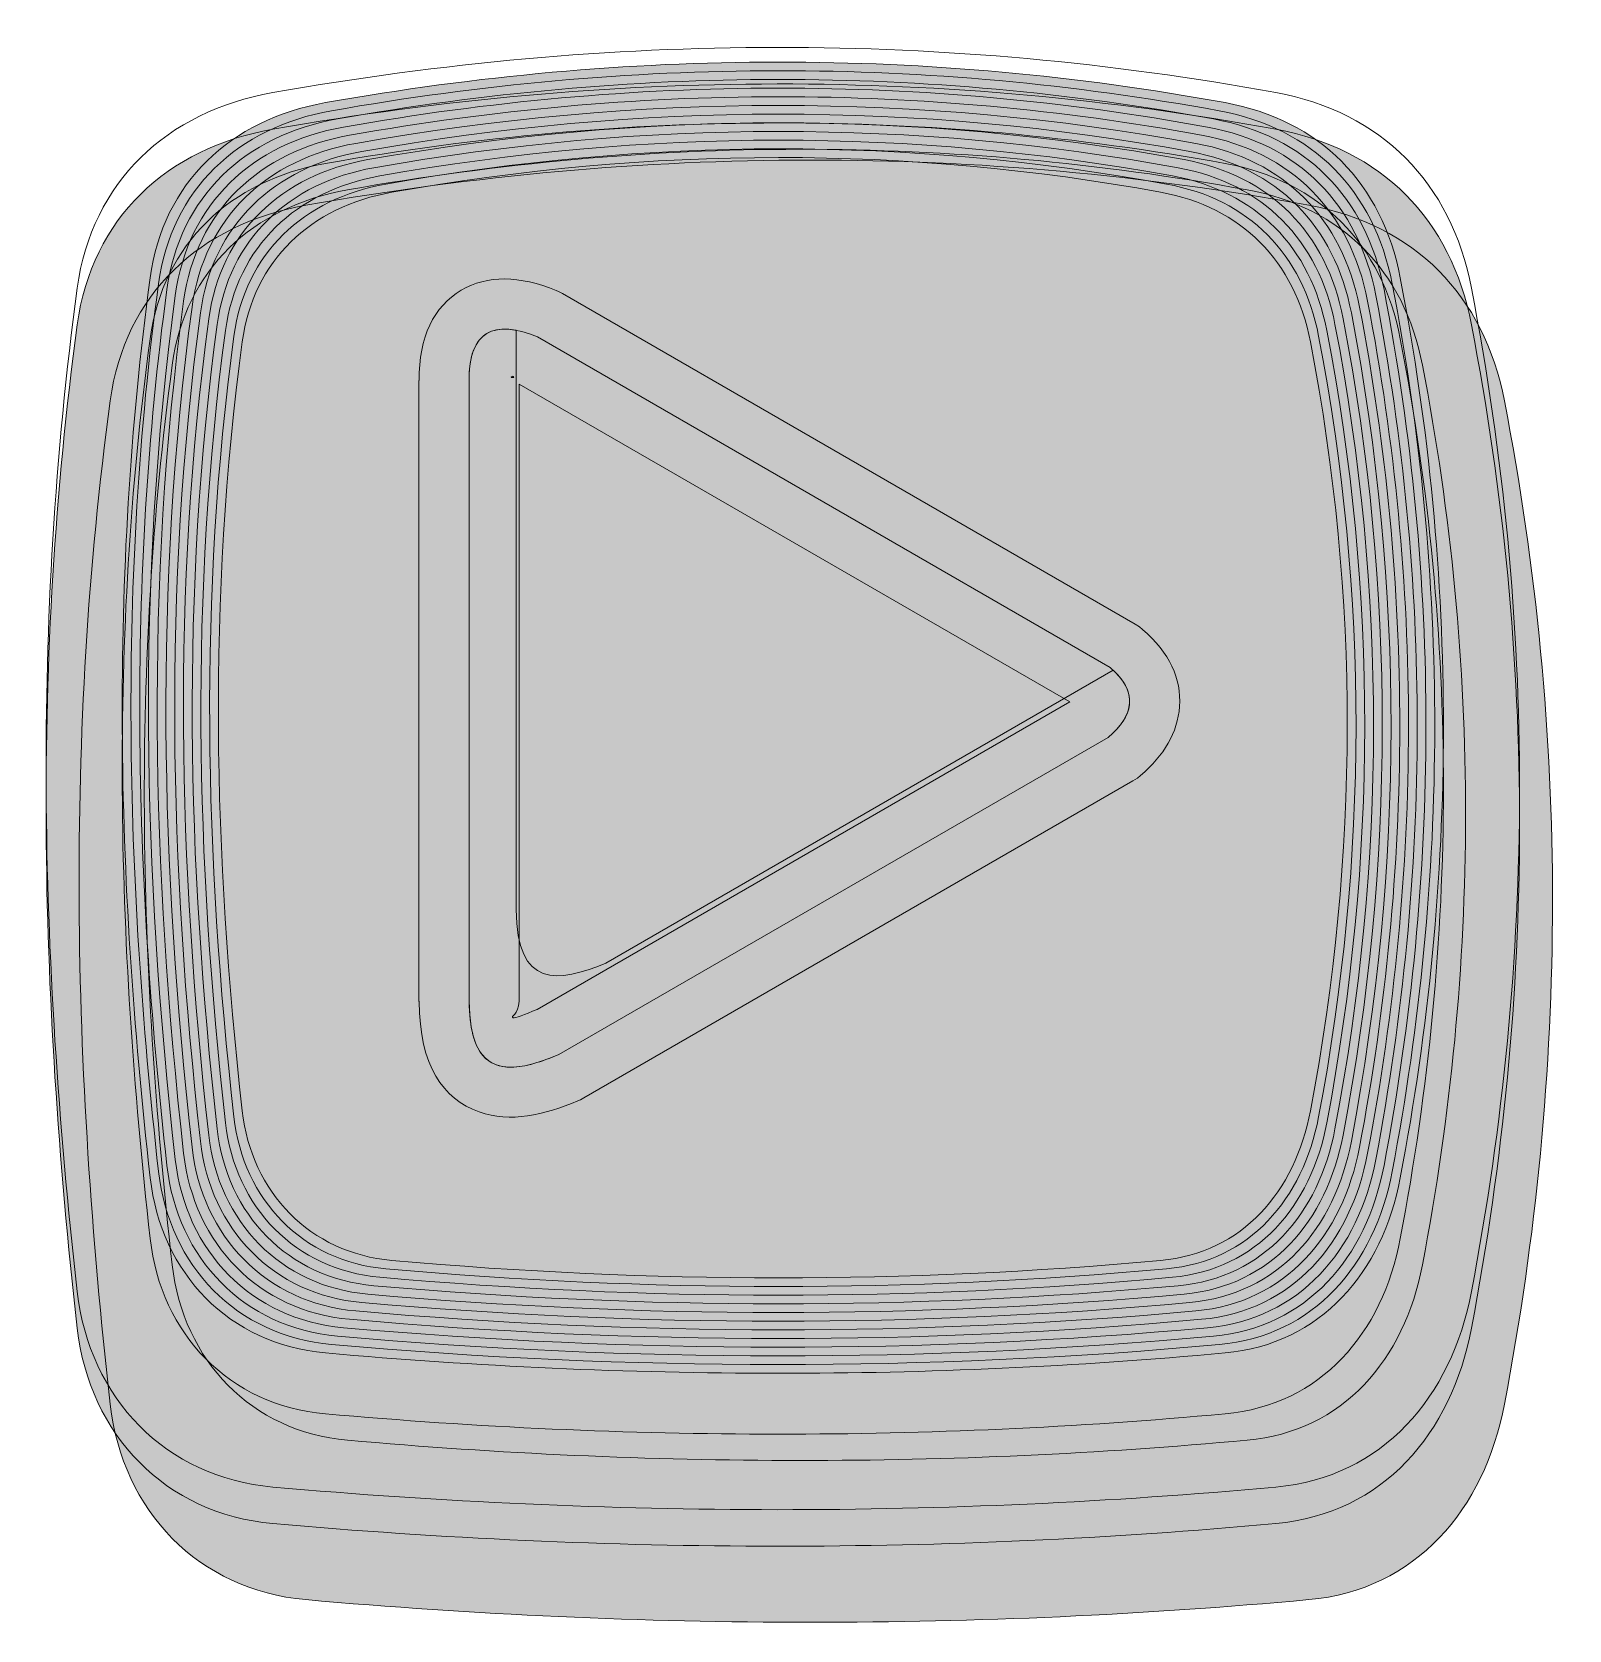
# Model space of a CAD drawing. Header units: inches. Extents: x 7.1 to 34.6, y -35.1 to -6.5.
import ezdxf

# ---------------------------------------------------------------- set-up
doc = ezdxf.new("R2010")
doc.units = ezdxf.units.IN
doc.header["$MEASUREMENT"] = 0
doc.layers.add('Layer 1', color=7, linetype='Continuous')

# ---------------------------------------------------------------- blocks, each defined once
blk = doc.blocks.new('block 2')
at = {"layer": 'Layer 1', "true_color": 0x8bfaff}
h = blk.add_hatch(color=131, dxfattribs=at)
edge = h.paths.add_edge_path()
edge.add_spline(control_points=[(12.437, -7.934), (17.796, -6.983), (23.098, -6.971), (28.337, -7.934), (30.013, -8.242), (31.112, -9.359), (31.435, -11.032), (32.459, -16.332), (32.444, -21.632), (31.435, -26.932), (31.117, -28.606), (30.034, -29.874), (28.337, -30.03), (23.097, -30.511), (17.796, -30.505), (12.437, -30.03), (10.74, -29.879), (9.53, -28.625), (9.339, -26.932), (8.742, -21.632), (8.621, -16.332), (9.339, -11.032), (9.567, -9.343), (10.759, -8.231), (12.437, -7.934)], knot_values=[0, 0, 0, 0, 1, 1, 1, 2, 2, 2, 3, 3, 3, 4, 4, 4, 5, 5, 5, 6, 6, 6, 7, 7, 7, 8, 8, 8, 8], degree=3, periodic=1)
at = {"layer": 'Layer 1', "true_color": 0x7df6ff}
h = blk.add_hatch(color=131, dxfattribs=at)
edge = h.paths.add_edge_path()
edge.add_spline(control_points=[(12.545, -8.08), (17.833, -7.143), (23.063, -7.13), (28.232, -8.08), (29.886, -8.383), (30.97, -9.485), (31.289, -11.136), (32.299, -16.365), (32.284, -21.594), (31.289, -26.823), (30.975, -28.475), (29.907, -29.726), (28.232, -29.879), (23.062, -30.355), (17.833, -30.349), (12.545, -29.879), (10.871, -29.731), (9.677, -28.493), (9.489, -26.823), (8.9, -21.594), (8.781, -16.365), (9.489, -11.136), (9.715, -9.47), (10.89, -8.373), (12.545, -8.08)], knot_values=[0, 0, 0, 0, 1, 1, 1, 2, 2, 2, 3, 3, 3, 4, 4, 4, 5, 5, 5, 6, 6, 6, 7, 7, 7, 8, 8, 8, 8], degree=3, periodic=1)
at = {"layer": 'Layer 1', "true_color": 0x6ff1ff}
h = blk.add_hatch(color=131, dxfattribs=at)
edge = h.paths.add_edge_path()
edge.add_spline(control_points=[(12.653, -8.226), (17.869, -7.301), (23.028, -7.289), (28.127, -8.226), (29.758, -8.525), (30.828, -9.612), (31.142, -11.24), (32.139, -16.398), (32.123, -21.556), (31.142, -26.714), (30.832, -28.343), (29.778, -29.577), (28.127, -29.729), (23.028, -30.197), (17.869, -30.191), (12.653, -29.729), (11.002, -29.583), (9.824, -28.362), (9.639, -26.714), (9.058, -21.556), (8.94, -16.398), (9.639, -11.24), (9.861, -9.597), (11.021, -8.515), (12.653, -8.226)], knot_values=[0, 0, 0, 0, 1, 1, 1, 2, 2, 2, 3, 3, 3, 4, 4, 4, 5, 5, 5, 6, 6, 6, 7, 7, 7, 8, 8, 8, 8], degree=3, periodic=1)
at = {"layer": 'Layer 1', "true_color": 0x61ecff}
h = blk.add_hatch(color=141, dxfattribs=at)
edge = h.paths.add_edge_path()
edge.add_spline(control_points=[(12.762, -8.371), (17.906, -7.459), (22.994, -7.447), (28.022, -8.371), (29.631, -8.667), (30.685, -9.739), (30.996, -11.345), (31.979, -16.432), (31.964, -21.518), (30.996, -26.605), (30.69, -28.211), (29.651, -29.429), (28.022, -29.578), (22.993, -30.041), (17.906, -30.034), (12.762, -29.578), (11.133, -29.434), (9.972, -28.23), (9.789, -26.605), (9.216, -21.518), (9.1, -16.432), (9.789, -11.345), (10.008, -9.724), (11.152, -8.656), (12.762, -8.371)], knot_values=[0, 0, 0, 0, 1, 1, 1, 2, 2, 2, 3, 3, 3, 4, 4, 4, 5, 5, 5, 6, 6, 6, 7, 7, 7, 8, 8, 8, 8], degree=3, periodic=1)
at = {"layer": 'Layer 1', "true_color": 0x53e8ff}
h = blk.add_hatch(color=141, dxfattribs=at)
edge = h.paths.add_edge_path()
edge.add_spline(control_points=[(12.871, -8.517), (17.942, -7.618), (22.959, -7.606), (27.917, -8.517), (29.503, -8.808), (30.543, -9.866), (30.85, -11.449), (31.818, -16.465), (31.804, -21.481), (30.85, -26.496), (30.548, -28.08), (29.523, -29.28), (27.917, -29.428), (22.959, -29.883), (17.942, -29.877), (12.871, -29.428), (11.264, -29.285), (10.119, -28.098), (9.939, -26.496), (9.374, -21.48), (9.259, -16.465), (9.939, -11.449), (10.155, -9.851), (11.283, -8.798), (12.871, -8.517)], knot_values=[0, 0, 0, 0, 1, 1, 1, 2, 2, 2, 3, 3, 3, 4, 4, 4, 5, 5, 5, 6, 6, 6, 7, 7, 7, 8, 8, 8, 8], degree=3, periodic=1)
at = {"layer": 'Layer 1', "true_color": 0x46e3ff}
h = blk.add_hatch(color=141, dxfattribs=at)
edge = h.paths.add_edge_path()
edge.add_spline(control_points=[(12.979, -8.663), (17.98, -7.776), (22.925, -7.765), (27.813, -8.663), (29.377, -8.95), (30.402, -9.992), (30.704, -11.553), (31.659, -16.498), (31.645, -21.442), (30.704, -26.387), (30.406, -27.949), (29.396, -29.132), (27.813, -29.277), (22.925, -29.726), (17.98, -29.721), (12.979, -29.277), (11.396, -29.137), (10.267, -27.966), (10.089, -26.387), (9.532, -21.442), (9.419, -16.498), (10.089, -11.553), (10.303, -9.978), (11.414, -8.94), (12.979, -8.663)], knot_values=[0, 0, 0, 0, 1, 1, 1, 2, 2, 2, 3, 3, 3, 4, 4, 4, 5, 5, 5, 6, 6, 6, 7, 7, 7, 8, 8, 8, 8], degree=3, periodic=1)
at = {"layer": 'Layer 1', "true_color": 0x38dfff}
h = blk.add_hatch(color=4, dxfattribs=at)
edge = h.paths.add_edge_path()
edge.add_spline(control_points=[(13.088, -8.809), (18.016, -7.935), (22.891, -7.923), (27.709, -8.809), (29.249, -9.091), (30.26, -10.119), (30.557, -11.657), (31.499, -16.531), (31.485, -21.404), (30.557, -26.278), (30.264, -27.817), (29.269, -28.983), (27.709, -29.127), (22.89, -29.569), (18.016, -29.564), (13.088, -29.127), (11.527, -28.988), (10.415, -27.835), (10.239, -26.278), (9.69, -21.404), (9.579, -16.531), (10.239, -11.657), (10.45, -10.105), (11.545, -9.082), (13.088, -8.809)], knot_values=[0, 0, 0, 0, 1, 1, 1, 2, 2, 2, 3, 3, 3, 4, 4, 4, 5, 5, 5, 6, 6, 6, 7, 7, 7, 8, 8, 8, 8], degree=3, periodic=1)
at = {"layer": 'Layer 1', "true_color": 0x2adaff}
h = blk.add_hatch(color=140, dxfattribs=at)
edge = h.paths.add_edge_path()
edge.add_spline(control_points=[(13.196, -8.954), (18.053, -8.093), (22.856, -8.082), (27.604, -8.954), (29.122, -9.233), (30.118, -10.246), (30.411, -11.761), (31.339, -16.564), (31.325, -21.367), (30.411, -26.169), (30.122, -27.686), (29.141, -28.835), (27.604, -28.976), (22.855, -29.412), (18.052, -29.406), (13.196, -28.976), (11.659, -28.839), (10.562, -27.703), (10.389, -26.169), (9.849, -21.366), (9.739, -16.564), (10.389, -11.761), (10.596, -10.231), (11.676, -9.224), (13.196, -8.954)], knot_values=[0, 0, 0, 0, 1, 1, 1, 2, 2, 2, 3, 3, 3, 4, 4, 4, 5, 5, 5, 6, 6, 6, 7, 7, 7, 8, 8, 8, 8], degree=3, periodic=1)
at = {"layer": 'Layer 1', "true_color": 0x1cd5ff}
h = blk.add_hatch(color=140, dxfattribs=at)
edge = h.paths.add_edge_path()
edge.add_spline(control_points=[(13.304, -9.1), (18.089, -8.252), (22.821, -8.241), (27.498, -9.1), (28.995, -9.375), (29.976, -10.372), (30.264, -11.866), (31.178, -16.597), (31.164, -21.329), (30.264, -26.06), (29.98, -27.554), (29.013, -28.686), (27.498, -28.825), (22.821, -29.255), (18.089, -29.25), (13.304, -28.825), (11.789, -28.691), (10.709, -27.571), (10.539, -26.06), (10.006, -21.328), (9.898, -16.597), (10.539, -11.866), (10.743, -10.358), (11.807, -9.366), (13.304, -9.1)], knot_values=[0, 0, 0, 0, 1, 1, 1, 2, 2, 2, 3, 3, 3, 4, 4, 4, 5, 5, 5, 6, 6, 6, 7, 7, 7, 8, 8, 8, 8], degree=3, periodic=1)
at = {"layer": 'Layer 1', "true_color": 0x0ed1ff}
h = blk.add_hatch(color=140, dxfattribs=at)
edge = h.paths.add_edge_path()
edge.add_spline(control_points=[(13.413, -9.246), (18.126, -8.411), (22.787, -8.399), (27.394, -9.246), (28.867, -9.516), (29.834, -10.499), (30.118, -11.97), (31.018, -16.63), (31.004, -21.291), (30.118, -25.951), (29.837, -27.422), (28.886, -28.538), (27.394, -28.674), (22.786, -29.098), (18.126, -29.093), (13.413, -28.674), (11.92, -28.543), (10.857, -27.44), (10.689, -25.951), (10.164, -21.291), (10.058, -16.63), (10.689, -11.97), (10.89, -10.485), (11.938, -9.507), (13.413, -9.246)], knot_values=[0, 0, 0, 0, 1, 1, 1, 2, 2, 2, 3, 3, 3, 4, 4, 4, 5, 5, 5, 6, 6, 6, 7, 7, 7, 8, 8, 8, 8], degree=3, periodic=1)
at = {"layer": 'Layer 1', "lineweight": 0}
for points in [[(12.437, -7.934), (17.796, -6.983), (23.098, -6.971), (28.337, -7.934), (30.013, -8.242), (31.112, -9.359), (31.435, -11.032), (32.459, -16.332), (32.444, -21.632), (31.435, -26.932), (31.117, -28.606), (30.034, -29.874), (28.337, -30.03), (23.097, -30.511), (17.796, -30.505), (12.437, -30.03), (10.74, -29.879), (9.53, -28.625), (9.339, -26.932), (8.742, -21.632), (8.621, -16.332), (9.339, -11.032), (9.567, -9.343), (10.759, -8.231), (12.437, -7.934)], [(12.545, -8.08), (17.833, -7.143), (23.063, -7.13), (28.232, -8.08), (29.886, -8.383), (30.97, -9.485), (31.289, -11.136), (32.299, -16.365), (32.284, -21.594), (31.289, -26.823), (30.975, -28.475), (29.907, -29.726), (28.232, -29.879), (23.062, -30.355), (17.833, -30.349), (12.545, -29.879), (10.871, -29.731), (9.677, -28.493), (9.489, -26.823), (8.9, -21.594), (8.781, -16.365), (9.489, -11.136), (9.715, -9.47), (10.89, -8.373), (12.545, -8.08)], [(12.653, -8.226), (17.869, -7.301), (23.028, -7.289), (28.127, -8.226), (29.758, -8.525), (30.828, -9.612), (31.142, -11.24), (32.139, -16.398), (32.123, -21.556), (31.142, -26.714), (30.832, -28.343), (29.778, -29.577), (28.127, -29.729), (23.028, -30.197), (17.869, -30.191), (12.653, -29.729), (11.002, -29.583), (9.824, -28.362), (9.639, -26.714), (9.058, -21.556), (8.94, -16.398), (9.639, -11.24), (9.861, -9.597), (11.021, -8.515), (12.653, -8.226)], [(12.762, -8.371), (17.906, -7.459), (22.994, -7.447), (28.022, -8.371), (29.631, -8.667), (30.685, -9.739), (30.996, -11.345), (31.979, -16.432), (31.964, -21.518), (30.996, -26.605), (30.69, -28.211), (29.651, -29.429), (28.022, -29.578), (22.993, -30.041), (17.906, -30.034), (12.762, -29.578), (11.133, -29.434), (9.972, -28.23), (9.789, -26.605), (9.216, -21.518), (9.1, -16.432), (9.789, -11.345), (10.008, -9.724), (11.152, -8.656), (12.762, -8.371)], [(12.871, -8.517), (17.942, -7.618), (22.959, -7.606), (27.917, -8.517), (29.503, -8.808), (30.543, -9.866), (30.85, -11.449), (31.818, -16.465), (31.804, -21.481), (30.85, -26.496), (30.548, -28.08), (29.523, -29.28), (27.917, -29.428), (22.959, -29.883), (17.942, -29.877), (12.871, -29.428), (11.264, -29.285), (10.119, -28.098), (9.939, -26.496), (9.374, -21.48), (9.259, -16.465), (9.939, -11.449), (10.155, -9.851), (11.283, -8.798), (12.871, -8.517)], [(12.979, -8.663), (17.98, -7.776), (22.925, -7.765), (27.813, -8.663), (29.377, -8.95), (30.402, -9.992), (30.704, -11.553), (31.659, -16.498), (31.645, -21.442), (30.704, -26.387), (30.406, -27.949), (29.396, -29.132), (27.813, -29.277), (22.925, -29.726), (17.98, -29.721), (12.979, -29.277), (11.396, -29.137), (10.267, -27.966), (10.089, -26.387), (9.532, -21.442), (9.419, -16.498), (10.089, -11.553), (10.303, -9.978), (11.414, -8.94), (12.979, -8.663)], [(13.088, -8.809), (18.016, -7.935), (22.891, -7.923), (27.709, -8.809), (29.249, -9.091), (30.26, -10.119), (30.557, -11.657), (31.499, -16.531), (31.485, -21.404), (30.557, -26.278), (30.264, -27.817), (29.269, -28.983), (27.709, -29.127), (22.89, -29.569), (18.016, -29.564), (13.088, -29.127), (11.527, -28.988), (10.415, -27.835), (10.239, -26.278), (9.69, -21.404), (9.579, -16.531), (10.239, -11.657), (10.45, -10.105), (11.545, -9.082), (13.088, -8.809)], [(13.196, -8.954), (18.053, -8.093), (22.856, -8.082), (27.604, -8.954), (29.122, -9.233), (30.118, -10.246), (30.411, -11.761), (31.339, -16.564), (31.325, -21.367), (30.411, -26.169), (30.122, -27.686), (29.141, -28.835), (27.604, -28.976), (22.855, -29.412), (18.052, -29.406), (13.196, -28.976), (11.659, -28.839), (10.562, -27.703), (10.389, -26.169), (9.849, -21.366), (9.739, -16.564), (10.389, -11.761), (10.596, -10.231), (11.676, -9.224), (13.196, -8.954)], [(13.304, -9.1), (18.089, -8.252), (22.821, -8.241), (27.498, -9.1), (28.995, -9.375), (29.976, -10.372), (30.264, -11.866), (31.178, -16.597), (31.164, -21.329), (30.264, -26.06), (29.98, -27.554), (29.013, -28.686), (27.498, -28.825), (22.821, -29.255), (18.089, -29.25), (13.304, -28.825), (11.789, -28.691), (10.709, -27.571), (10.539, -26.06), (10.006, -21.328), (9.898, -16.597), (10.539, -11.866), (10.743, -10.358), (11.807, -9.366), (13.304, -9.1)], [(13.413, -9.246), (18.126, -8.411), (22.787, -8.399), (27.394, -9.246), (28.867, -9.516), (29.834, -10.499), (30.118, -11.97), (31.018, -16.63), (31.004, -21.291), (30.118, -25.951), (29.837, -27.422), (28.886, -28.538), (27.394, -28.674), (22.786, -29.098), (18.126, -29.093), (13.413, -28.674), (11.92, -28.543), (10.857, -27.44), (10.689, -25.951), (10.164, -21.291), (10.058, -16.63), (10.689, -11.97), (10.89, -10.485), (11.938, -9.507), (13.413, -9.246)]]:
    blk.add_open_spline(points, degree=3, knots=[0, 0, 0, 0, 1, 1, 1, 2, 2, 2, 3, 3, 3, 4, 4, 4, 5, 5, 5, 6, 6, 6, 7, 7, 7, 8, 8, 8, 8], dxfattribs=at)
blk = doc.blocks.new('block 3')
at = {"layer": 'Layer 1', "true_color": 0x00b0dc}
h = blk.add_hatch(color=142, dxfattribs=at)
edge = h.paths.add_edge_path()
edge.add_spline(control_points=[(16.848, -25.667), (16.24, -25.916), (15.641, -26.067), (15.083, -25.864), (14.432, -25.627), (14.016, -25.048), (14.006, -23.885), (14.006, -23.885), (14.002, -23.878), (14.002, -23.878), (14.002, -23.878), (14.002, -12.766), (14.002, -12.766), (14.002, -12.766), (14.006, -12.766), (14.006, -12.766), (14.004, -11.974), (14.267, -11.444), (14.762, -11.149), (15.23, -10.872), (15.803, -10.884), (16.463, -11.152), (16.463, -11.152), (16.503, -11.168), (16.503, -11.168), (16.503, -11.168), (16.572, -11.208), (16.572, -11.208), (16.572, -11.208), (26.829, -17.129), (26.829, -17.129), (26.829, -17.129), (26.91, -17.176), (26.91, -17.176), (26.91, -17.176), (26.966, -17.224), (26.966, -17.224), (27.453, -17.643), (27.659, -18.104), (27.626, -18.6), (27.626, -18.6), (27.626, -18.604), (27.626, -18.604), (27.595, -19.07), (27.348, -19.48), (26.929, -19.839), (26.929, -19.839), (26.872, -19.888), (26.872, -19.888), (26.872, -19.888), (26.792, -19.934), (26.792, -19.934), (26.792, -19.934), (16.954, -25.614), (16.954, -25.614), (16.954, -25.614), (16.897, -25.647), (16.897, -25.647), (16.897, -25.647), (16.848, -25.667), (16.848, -25.667), (16.848, -25.667), (16.848, -25.667), (16.848, -25.667)], knot_values=[0, 0, 0, 0, 1, 1, 1, 2, 2, 2, 3, 3, 3, 4, 4, 4, 5, 5, 5, 6, 6, 6, 7, 7, 7, 8, 8, 8, 9, 9, 9, 10, 10, 10, 11, 11, 11, 12, 12, 12, 13, 13, 13, 14, 14, 14, 15, 15, 15, 16, 16, 16, 17, 17, 17, 18, 18, 18, 19, 19, 19, 20, 20, 20, 21, 21, 21, 21], degree=3, periodic=1)
edge = h.paths.add_edge_path()
edge.add_spline(control_points=[(15.693, -24.179), (15.718, -24.188), (15.895, -24.121), (16.119, -24.029), (16.119, -24.029), (25.661, -18.521), (25.661, -18.521), (25.661, -18.521), (15.8, -12.828), (15.8, -12.828), (15.8, -12.828), (15.8, -23.878), (15.8, -23.878), (15.8, -23.878), (15.796, -23.878), (15.796, -23.878), (15.794, -24.125), (15.628, -24.156), (15.693, -24.179), (15.693, -24.179), (15.693, -24.179), (15.693, -24.179)], knot_values=[0, 0, 0, 0, 1, 1, 1, 2, 2, 2, 3, 3, 3, 4, 4, 4, 5, 5, 5, 6, 6, 6, 7, 7, 7, 7], degree=3, periodic=1)
edge = h.paths.add_edge_path()
edge.add_spline(control_points=[(15.675, -12.694), (15.637, -12.717), (15.664, -12.711), (15.702, -12.711), (15.698, -12.692), (15.696, -12.682), (15.675, -12.694)], knot_values=[0, 0, 0, 0, 1, 1, 1, 2, 2, 2, 2], degree=3, periodic=1)
at = {"layer": 'Layer 1', "true_color": 0xffffff}
h = blk.add_hatch(color=7, dxfattribs=at)
edge = h.paths.add_edge_path()
edge.add_spline(control_points=[(17.351, -23.2), (16.494, -23.552), (15.757, -23.657), (15.744, -22.24), (15.744, -22.24), (15.744, -11.865), (15.744, -11.865), (15.621, -11.842), (15.51, -11.838), (15.412, -11.854), (15.257, -11.879), (15.136, -11.955), (15.05, -12.086), (14.951, -12.238), (14.9, -12.462), (14.901, -12.766), (14.901, -12.766), (14.901, -23.878), (14.901, -23.878), (14.906, -24.366), (14.996, -24.673), (15.147, -24.852), (15.277, -25.005), (15.451, -25.065), (15.654, -25.063), (15.904, -25.061), (16.198, -24.965), (16.508, -24.838), (16.508, -24.838), (26.346, -19.158), (26.346, -19.158), (26.799, -18.771), (26.884, -18.371), (26.438, -17.954), (26.438, -17.954), (17.351, -23.2), (17.351, -23.2)], knot_values=[0, 0, 0, 0, 1, 1, 1, 2, 2, 2, 3, 3, 3, 4, 4, 4, 5, 5, 5, 6, 6, 6, 7, 7, 7, 8, 8, 8, 9, 9, 9, 10, 10, 10, 11, 11, 11, 12, 12, 12, 12], degree=3, periodic=1)
at = {"layer": 'Layer 1', "lineweight": 0}
for points, knots in [([(16.848, -25.667), (16.24, -25.916), (15.641, -26.067), (15.083, -25.864), (14.432, -25.627), (14.016, -25.048), (14.006, -23.885), (14.006, -23.885), (14.002, -23.878), (14.002, -23.878), (14.002, -23.878), (14.002, -12.766), (14.002, -12.766), (14.002, -12.766), (14.006, -12.766), (14.006, -12.766), (14.004, -11.974), (14.267, -11.444), (14.762, -11.149), (15.23, -10.872), (15.803, -10.884), (16.463, -11.152), (16.463, -11.152), (16.503, -11.168), (16.503, -11.168), (16.503, -11.168), (16.572, -11.208), (16.572, -11.208), (16.572, -11.208), (26.829, -17.129), (26.829, -17.129), (26.829, -17.129), (26.91, -17.176), (26.91, -17.176), (26.91, -17.176), (26.966, -17.224), (26.966, -17.224), (27.453, -17.643), (27.659, -18.104), (27.626, -18.6), (27.626, -18.6), (27.626, -18.604), (27.626, -18.604), (27.595, -19.07), (27.348, -19.48), (26.929, -19.839), (26.929, -19.839), (26.872, -19.888), (26.872, -19.888), (26.872, -19.888), (26.792, -19.934), (26.792, -19.934), (26.792, -19.934), (16.954, -25.614), (16.954, -25.614), (16.954, -25.614), (16.897, -25.647), (16.897, -25.647), (16.897, -25.647), (16.848, -25.667), (16.848, -25.667), (16.848, -25.667), (16.848, -25.667), (16.848, -25.667)], [0, 0, 0, 0, 1, 1, 1, 2, 2, 2, 3, 3, 3, 4, 4, 4, 5, 5, 5, 6, 6, 6, 7, 7, 7, 8, 8, 8, 9, 9, 9, 10, 10, 10, 11, 11, 11, 12, 12, 12, 13, 13, 13, 14, 14, 14, 15, 15, 15, 16, 16, 16, 17, 17, 17, 18, 18, 18, 19, 19, 19, 20, 20, 20, 21, 21, 21, 21]), ([(16.508, -24.838), (15.651, -25.19), (14.914, -25.295), (14.901, -23.878), (14.901, -23.878), (14.901, -12.766), (14.901, -12.766), (14.898, -11.876), (15.342, -11.667), (16.127, -11.983), (16.127, -11.983), (26.383, -17.905), (26.383, -17.905), (26.89, -18.34), (26.816, -18.755), (26.346, -19.158), (26.346, -19.158), (16.508, -24.838), (16.508, -24.838)], [0, 0, 0, 0, 1, 1, 1, 2, 2, 2, 3, 3, 3, 4, 4, 4, 5, 5, 5, 6, 6, 6, 6]), ([(17.351, -23.2), (16.494, -23.552), (15.757, -23.657), (15.744, -22.24), (15.744, -22.24), (15.744, -11.865), (15.744, -11.865), (15.621, -11.842), (15.51, -11.838), (15.412, -11.854), (15.257, -11.879), (15.136, -11.955), (15.05, -12.086), (14.951, -12.238), (14.9, -12.462), (14.901, -12.766), (14.901, -12.766), (14.901, -23.878), (14.901, -23.878), (14.906, -24.366), (14.996, -24.673), (15.147, -24.852), (15.277, -25.005), (15.451, -25.065), (15.654, -25.063), (15.904, -25.061), (16.198, -24.965), (16.508, -24.838), (16.508, -24.838), (26.346, -19.158), (26.346, -19.158), (26.799, -18.771), (26.884, -18.371), (26.438, -17.954), (26.438, -17.954), (17.351, -23.2), (17.351, -23.2)], [0, 0, 0, 0, 1, 1, 1, 2, 2, 2, 3, 3, 3, 4, 4, 4, 5, 5, 5, 6, 6, 6, 7, 7, 7, 8, 8, 8, 9, 9, 9, 10, 10, 10, 11, 11, 11, 12, 12, 12, 12]), ([(15.693, -24.179), (15.718, -24.188), (15.895, -24.121), (16.119, -24.029), (16.119, -24.029), (25.661, -18.521), (25.661, -18.521), (25.661, -18.521), (15.8, -12.828), (15.8, -12.828), (15.8, -12.828), (15.8, -23.878), (15.8, -23.878), (15.8, -23.878), (15.796, -23.878), (15.796, -23.878), (15.794, -24.125), (15.628, -24.156), (15.693, -24.179), (15.693, -24.179), (15.693, -24.179), (15.693, -24.179)], [0, 0, 0, 0, 1, 1, 1, 2, 2, 2, 3, 3, 3, 4, 4, 4, 5, 5, 5, 6, 6, 6, 7, 7, 7, 7]), ([(15.675, -12.694), (15.637, -12.717), (15.664, -12.711), (15.702, -12.711), (15.698, -12.692), (15.696, -12.682), (15.675, -12.694)], [0, 0, 0, 0, 1, 1, 1, 2, 2, 2, 2])]:
    blk.add_open_spline(points, degree=3, knots=knots, dxfattribs=at)

msp = doc.modelspace()

# ---------------------------------------------------------------- hatches: boundary and pattern name
at = {"layer": 'Layer 1', "true_color": 0x99ffff}
h = msp.add_hatch(color=131, dxfattribs=at)
edge = h.paths.add_edge_path()
edge.add_spline(control_points=[(12.328, -7.788), (17.759, -6.825), (23.131, -6.813), (28.441, -7.788), (30.14, -8.1), (31.253, -9.232), (31.581, -10.928), (32.619, -16.299), (32.603, -21.67), (31.581, -27.042), (31.258, -28.738), (30.161, -30.023), (28.441, -30.181), (23.131, -30.669), (17.759, -30.663), (12.328, -30.181), (10.608, -30.028), (9.382, -28.757), (9.189, -27.042), (8.583, -21.67), (8.461, -16.299), (9.189, -10.928), (9.42, -9.217), (10.627, -8.09), (12.328, -7.788)], knot_values=[0, 0, 0, 0, 1, 1, 1, 2, 2, 2, 3, 3, 3, 4, 4, 4, 5, 5, 5, 6, 6, 6, 7, 7, 7, 8, 8, 8, 8], degree=3, periodic=1)
at = {"layer": 'Layer 1', "true_color": 0xe6e6e6}
h = msp.add_hatch(color=254, dxfattribs=at)
edge = h.paths.add_edge_path()
edge.add_spline(control_points=[(11.384, -8.264), (17.441, -7.19), (23.432, -7.176), (29.354, -8.264), (31.248, -8.612), (32.49, -9.875), (32.855, -11.765), (34.013, -17.755), (33.995, -23.745), (32.855, -29.735), (32.495, -31.627), (31.271, -33.06), (29.354, -33.236), (23.432, -33.78), (17.441, -33.773), (11.384, -33.236), (9.466, -33.066), (8.099, -31.648), (7.883, -29.735), (7.208, -23.745), (7.072, -17.755), (7.883, -11.765), (8.142, -9.857), (9.488, -8.6), (11.384, -8.264)], knot_values=[0, 0, 0, 0, 1, 1, 1, 2, 2, 2, 3, 3, 3, 4, 4, 4, 5, 5, 5, 6, 6, 6, 7, 7, 7, 8, 8, 8, 8], degree=3, periodic=1)
at = {"layer": 'Layer 1', "true_color": 0x00b0dc}
h = msp.add_hatch(color=142, dxfattribs=at)
edge = h.paths.add_edge_path()
edge.add_spline(control_points=[(12.328, -8.878), (17.759, -7.916), (23.131, -7.903), (28.441, -8.878), (30.14, -9.19), (31.253, -10.322), (31.581, -12.018), (32.619, -17.389), (32.603, -22.76), (31.581, -28.131), (31.258, -29.828), (30.161, -31.113), (28.441, -31.271), (23.131, -31.759), (17.759, -31.753), (12.328, -31.271), (10.608, -31.119), (9.382, -29.847), (9.189, -28.131), (8.583, -22.76), (8.461, -17.389), (9.189, -12.018), (9.42, -10.307), (10.627, -9.18), (12.328, -8.878)], knot_values=[0, 0, 0, 0, 1, 1, 1, 2, 2, 2, 3, 3, 3, 4, 4, 4, 5, 5, 5, 6, 6, 6, 7, 7, 7, 8, 8, 8, 8], degree=3, periodic=1)
at = {"layer": 'Layer 1', "true_color": 0xffffff}
h = msp.add_hatch(color=7, dxfattribs=at)
edge = h.paths.add_edge_path()
edge.add_spline(control_points=[(11.975, -9.627), (18.032, -8.553), (24.022, -8.539), (29.944, -9.627), (31.838, -9.975), (33.08, -11.237), (33.446, -13.128), (34.603, -19.118), (34.585, -25.108), (33.446, -31.098), (33.086, -32.989), (31.862, -34.423), (29.944, -34.599), (24.022, -35.143), (18.032, -35.136), (11.975, -34.599), (10.057, -34.429), (8.689, -33.011), (8.474, -31.098), (7.799, -25.108), (7.662, -19.118), (8.474, -13.128), (8.732, -11.22), (10.079, -9.963), (11.975, -9.627)], knot_values=[0, 0, 0, 0, 1, 1, 1, 2, 2, 2, 3, 3, 3, 4, 4, 4, 5, 5, 5, 6, 6, 6, 7, 7, 7, 8, 8, 8, 8], degree=3, periodic=1)
at = {"layer": 'Layer 1', "true_color": 0xe6e6e6}
h = msp.add_hatch(color=254, dxfattribs=at)
edge = h.paths.add_edge_path()
edge.add_spline(control_points=[(12.724, -9.35), (18.156, -8.387), (23.528, -8.375), (28.838, -9.35), (30.536, -9.662), (31.649, -10.794), (31.978, -12.489), (33.015, -17.86), (32.999, -23.232), (31.978, -28.603), (31.654, -30.299), (30.557, -31.585), (28.838, -31.743), (23.527, -32.231), (18.155, -32.224), (12.724, -31.743), (11.004, -31.59), (9.778, -30.319), (9.584, -28.603), (8.98, -23.232), (8.857, -17.86), (9.584, -12.489), (9.816, -10.778), (11.024, -9.651), (12.724, -9.35)], knot_values=[0, 0, 0, 0, 1, 1, 1, 2, 2, 2, 3, 3, 3, 4, 4, 4, 5, 5, 5, 6, 6, 6, 7, 7, 7, 8, 8, 8, 8], degree=3, periodic=1)
at = {"layer": 'Layer 1', "true_color": 0x00ccff}
h = msp.add_hatch(color=140, dxfattribs=at)
edge = h.paths.add_edge_path()
edge.add_spline(control_points=[(13.52, -9.392), (18.162, -8.569), (22.752, -8.559), (27.288, -9.392), (28.739, -9.658), (29.691, -10.626), (29.971, -12.074), (30.857, -16.664), (30.844, -21.253), (29.971, -25.842), (29.695, -27.291), (28.757, -28.39), (27.288, -28.524), (22.751, -28.941), (18.161, -28.936), (13.52, -28.524), (12.051, -28.394), (11.003, -27.308), (10.838, -25.842), (10.321, -21.252), (10.217, -16.664), (10.838, -12.074), (11.037, -10.612), (12.068, -9.649), (13.52, -9.392)], knot_values=[0, 0, 0, 0, 1, 1, 1, 2, 2, 2, 3, 3, 3, 4, 4, 4, 5, 5, 5, 6, 6, 6, 7, 7, 7, 8, 8, 8, 8], degree=3, periodic=1)

# ---------------------------------------------------------------- linework, layer by layer
at = {"layer": 'Layer 1', "lineweight": 0}
for points in [[(11.384, -7.609), (17.441, -6.536), (23.432, -6.522), (29.354, -7.609), (31.248, -7.958), (32.49, -9.22), (32.855, -11.111), (34.013, -17.101), (33.995, -23.091), (32.855, -29.081), (32.495, -30.972), (31.271, -32.405), (29.354, -32.582), (23.432, -33.126), (17.441, -33.119), (11.384, -32.582), (9.466, -32.412), (8.099, -30.994), (7.883, -29.081), (7.208, -23.091), (7.072, -17.101), (7.883, -11.111), (8.142, -9.203), (9.488, -7.946), (11.384, -7.609)], [(12.328, -7.788), (17.759, -6.825), (23.131, -6.813), (28.441, -7.788), (30.14, -8.1), (31.253, -9.232), (31.581, -10.928), (32.619, -16.299), (32.603, -21.67), (31.581, -27.042), (31.258, -28.738), (30.161, -30.023), (28.441, -30.181), (23.131, -30.669), (17.759, -30.663), (12.328, -30.181), (10.608, -30.028), (9.382, -28.757), (9.189, -27.042), (8.583, -21.67), (8.461, -16.299), (9.189, -10.928), (9.42, -9.217), (10.627, -8.09), (12.328, -7.788)], [(11.384, -8.264), (17.441, -7.19), (23.432, -7.176), (29.354, -8.264), (31.248, -8.612), (32.49, -9.875), (32.855, -11.765), (34.013, -17.755), (33.995, -23.745), (32.855, -29.735), (32.495, -31.627), (31.271, -33.06), (29.354, -33.236), (23.432, -33.78), (17.441, -33.773), (11.384, -33.236), (9.466, -33.066), (8.099, -31.648), (7.883, -29.735), (7.208, -23.745), (7.072, -17.755), (7.883, -11.765), (8.142, -9.857), (9.488, -8.6), (11.384, -8.264)], [(12.328, -8.878), (17.759, -7.916), (23.131, -7.903), (28.441, -8.878), (30.14, -9.19), (31.253, -10.322), (31.581, -12.018), (32.619, -17.389), (32.603, -22.76), (31.581, -28.131), (31.258, -29.828), (30.161, -31.113), (28.441, -31.271), (23.131, -31.759), (17.759, -31.753), (12.328, -31.271), (10.608, -31.119), (9.382, -29.847), (9.189, -28.131), (8.583, -22.76), (8.461, -17.389), (9.189, -12.018), (9.42, -10.307), (10.627, -9.18), (12.328, -8.878)], [(11.975, -9.627), (18.032, -8.553), (24.022, -8.539), (29.944, -9.627), (31.838, -9.975), (33.08, -11.237), (33.446, -13.128), (34.603, -19.118), (34.585, -25.108), (33.446, -31.098), (33.086, -32.989), (31.862, -34.423), (29.944, -34.599), (24.022, -35.143), (18.032, -35.136), (11.975, -34.599), (10.057, -34.429), (8.689, -33.011), (8.474, -31.098), (7.799, -25.108), (7.662, -19.118), (8.474, -13.128), (8.732, -11.22), (10.079, -9.963), (11.975, -9.627)], [(12.724, -9.35), (18.156, -8.387), (23.528, -8.375), (28.838, -9.35), (30.536, -9.662), (31.649, -10.794), (31.978, -12.489), (33.015, -17.86), (32.999, -23.232), (31.978, -28.603), (31.654, -30.299), (30.557, -31.585), (28.838, -31.743), (23.527, -32.231), (18.155, -32.224), (12.724, -31.743), (11.004, -31.59), (9.778, -30.319), (9.584, -28.603), (8.98, -23.232), (8.857, -17.86), (9.584, -12.489), (9.816, -10.778), (11.024, -9.651), (12.724, -9.35)], [(13.52, -9.392), (18.162, -8.569), (22.752, -8.559), (27.288, -9.392), (28.739, -9.658), (29.691, -10.626), (29.971, -12.074), (30.857, -16.664), (30.844, -21.253), (29.971, -25.842), (29.695, -27.291), (28.757, -28.39), (27.288, -28.524), (22.751, -28.941), (18.161, -28.936), (13.52, -28.524), (12.051, -28.394), (11.003, -27.308), (10.838, -25.842), (10.321, -21.252), (10.217, -16.664), (10.838, -12.074), (11.037, -10.612), (12.068, -9.649), (13.52, -9.392)]]:
    msp.add_open_spline(points, degree=3, knots=[0, 0, 0, 0, 1, 1, 1, 2, 2, 2, 3, 3, 3, 4, 4, 4, 5, 5, 5, 6, 6, 6, 7, 7, 7, 8, 8, 8, 8], dxfattribs=at)

# ---------------------------------------------------------------- block references
at = {"layer": 'Layer 1'}
for name in ['block 2', 'block 3']:
    msp.add_blockref(name, (0, 0), dxfattribs=at)

doc.saveas('drawing.dxf')
